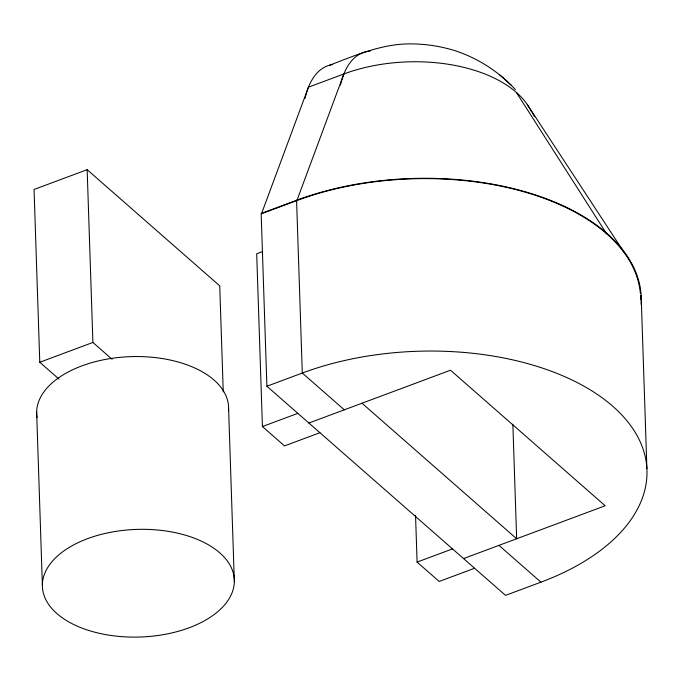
<?xml version="1.0" encoding="UTF-8"?>
<svg xmlns="http://www.w3.org/2000/svg" width="681" height="681" viewBox="0 0 681 681"><rect width="100%" height="100%" fill="white"/><g stroke="black" fill="none" stroke-linecap="round" stroke-linejoin="round"><path stroke-width="1.02" d="M343.871 73.965L308.459 87.168L261.495 213.749L296.899 200.546L343.871 73.965A125.261 70.228 -1.9 0 1 531.206 111.326M329.706 65.172C354.971 55.502 380.526 44.418 408.038 43.899C424.067 43.635 440.028 46.036 455.342 50.786C478.283 58.353 499.113 71.897 515.449 89.671M223.257 391.856L219.733 285.858L87.159 169.68L34.05 189.48L39.779 362.258L58.949 379.053M641.119 304.373A225.462 126.402 -1.9 0 0 528.839 192.834A225.462 126.402 -1.9 0 0 296.575 200.265L261.163 213.468L266.892 386.238L505.532 595.364L540.935 582.161A225.462 126.402 -1.9 0 0 612.823 406.31A225.462 126.402 -1.9 0 0 302.304 373.035L266.892 386.238M262.594 251.578L256.694 253.775L262.423 426.553L284.522 445.91L319.925 432.707M39.779 362.258L92.897 342.449L112.059 359.253M262.423 426.553L297.827 413.35M308.876 423.029L450.507 370.217L605.179 505.77L463.548 558.573M415.546 515.457L417.095 562.097L452.499 548.895M474.597 568.26L439.185 581.463L417.095 562.097M361.994 403.229L516.658 538.773L512.861 424.297M344.288 409.826L302.304 373.035L296.575 200.265M498.96 545.37L540.935 582.161M511.414 85.397L499.965 75.038M527.273 104.542L623.796 251.893M516.385 92.446L606.567 233.728M530.618 109.658L534.662 116.749M641.17 295.92L646.899 468.69M228.612 408.975L234.341 581.753A96.03 53.842 -1.9 0 1 89.262 630.615A96.03 53.842 -1.9 0 1 91.467 537.283A96.03 53.842 -1.9 0 1 234.341 581.753M87.159 169.68L92.897 342.449M36.638 411.911L42.367 584.681M340.466 85.134A140.039 59.553 69.6 0 1 370.166 51.109M296.899 200.546A224.841 126.053 -1.9 0 1 640.361 293.307M640.515 295.392A224.841 126.053 -1.9 0 1 640.651 299.58M305.054 98.336A140.039 59.553 69.6 0 1 332.694 64.542M37.055 417.666A96.03 53.842 -1.9 0 1 130.471 356.648A96.03 53.842 -1.9 0 1 228.501 410.898"/></g></svg>
